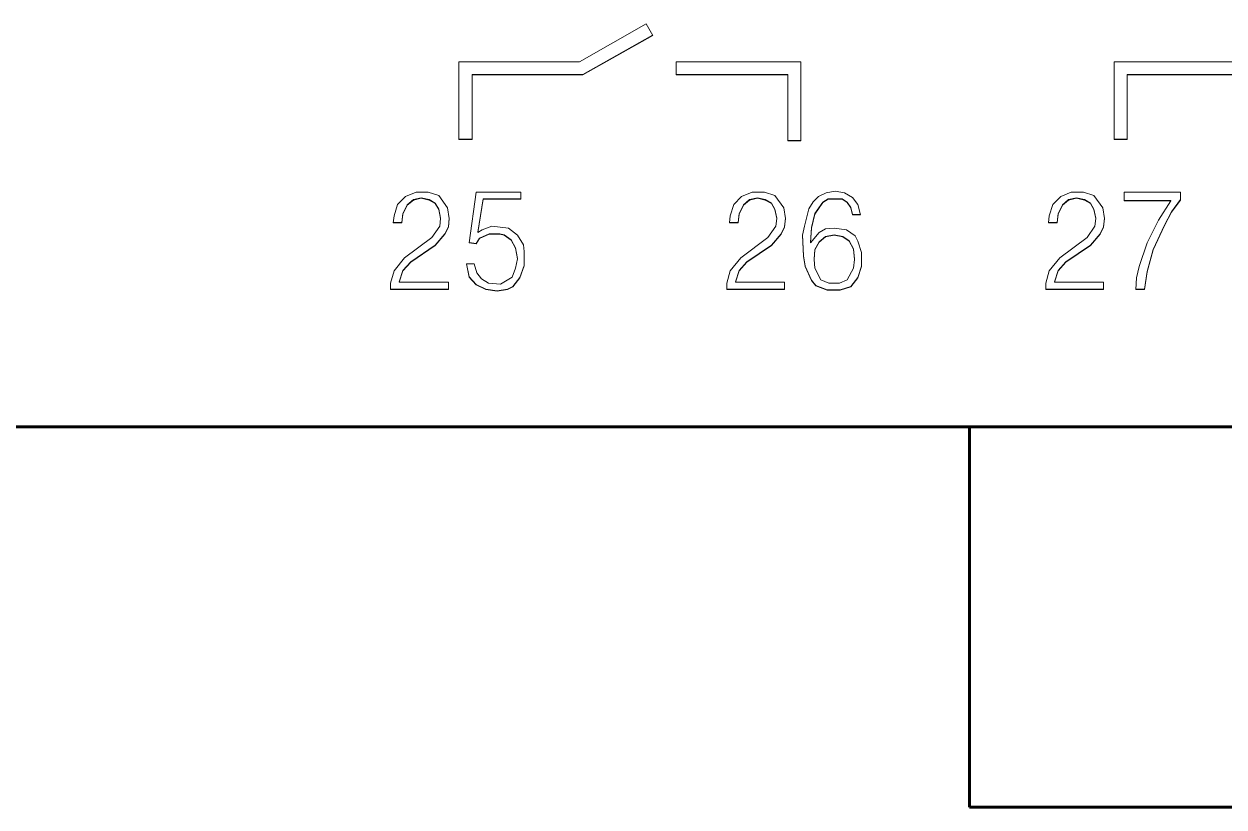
# Model space of a CAD drawing. Header units: millimetres. Extents: x 0 to 53000, y -591 to 24400.
# Drawn here: x 2819.9 to 2838.14, y 2854.37 to 2866.27 of the extents above; entities that cross this region are included whole.
import ezdxf
from ezdxf.enums import TextEntityAlignment as Align

# ---------------------------------------------------------------- set-up
doc = ezdxf.new("R2010")
doc.units = ezdxf.units.MM
doc.linetypes.add('K5LT_BASIC', pattern=[0])
doc.linetypes.add('K5LT_THIN', pattern=[0])
doc.layers.add('Основная', color=7, linetype='Continuous', lineweight=30)
doc.styles.add('текст', font='isocpeui.ttf')

# ---------------------------------------------------------------- blocks, each defined once
blk = doc.blocks.new('Программируемое реле ПР102')
at = {"layer": 'Основная', "linetype": 'K5LT_THIN', "lineweight": 18}
for p, q in [((41.189, -38.729), (40.172, -39.305)), ((41.287, -38.903), (41.189, -38.729)), ((40.224, -39.499), (41.285, -38.899)), ((40.224, -39.504), (41.287, -38.903)), ((38.341, -39.305), (38.341, -40.483)), ((40.172, -39.305), (38.341, -39.305)), ((43.54, -39.305), (41.64, -39.305)), ((41.64, -39.305), (41.64, -39.504)), ((43.54, -40.503), (43.54, -39.305)), ((48.301, -39.305), (48.301, -40.483)), ((50.132, -39.305), (48.301, -39.305)), ((38.541, -39.499), (40.224, -39.499)), ((38.541, -39.499), (38.541, -39.504)), ((38.541, -39.504), (40.224, -39.504)), ((38.541, -40.483), (38.541, -39.504)), ((40.224, -39.499), (40.224, -39.504)), ((41.64, -39.499), (43.34, -39.499)), ((41.64, -39.504), (43.34, -39.504)), ((43.34, -39.499), (43.34, -39.504)), ((43.34, -39.504), (43.34, -40.503)), ((48.501, -39.499), (48.501, -39.504)), ((48.501, -39.499), (50.184, -39.499)), ((48.501, -39.504), (50.184, -39.504)), ((48.501, -40.483), (48.501, -39.504)), ((38.341, -40.478), (38.541, -40.478)), ((38.341, -40.483), (38.541, -40.483)), ((48.301, -40.478), (48.501, -40.478)), ((48.301, -40.483), (48.501, -40.483)), ((43.34, -40.498), (43.54, -40.498)), ((43.34, -40.503), (43.54, -40.503)), ((37.528, -41.35), (37.408, -41.47)), ((37.688, -41.284), (37.528, -41.35)), ((37.554, -41.478), (37.648, -41.398)), ((37.554, -41.484), (37.648, -41.404)), ((37.648, -41.398), (37.768, -41.372)), ((37.648, -41.404), (37.768, -41.377)), ((37.648, -41.398), (37.648, -41.404)), ((37.874, -41.284), (37.688, -41.284)), ((37.768, -41.372), (37.888, -41.398)), ((37.768, -41.372), (37.768, -41.377)), ((37.768, -41.377), (37.888, -41.404)), ((38.034, -41.337), (37.874, -41.284)), ((37.888, -41.398), (37.981, -41.452)), ((37.888, -41.398), (37.888, -41.404)), ((37.888, -41.404), (37.981, -41.457)), ((38.168, -41.523), (38.034, -41.337)), ((38.601, -41.284), (38.494, -42.056)), ((39.281, -41.284), (38.601, -41.284)), ((38.628, -41.891), (38.708, -41.385)), ((38.628, -41.896), (38.708, -41.39)), ((38.708, -41.385), (39.281, -41.385)), ((38.708, -41.385), (38.708, -41.39)), ((38.708, -41.39), (39.281, -41.39)), ((39.281, -41.39), (39.281, -41.284)), ((42.638, -41.35), (42.518, -41.47)), ((42.798, -41.284), (42.638, -41.35)), ((42.664, -41.478), (42.758, -41.398)), ((42.664, -41.484), (42.758, -41.404)), ((42.758, -41.398), (42.878, -41.372)), ((42.758, -41.404), (42.878, -41.377)), ((42.758, -41.398), (42.758, -41.404)), ((42.984, -41.284), (42.798, -41.284)), ((42.878, -41.372), (42.998, -41.398)), ((42.878, -41.372), (42.878, -41.377)), ((42.878, -41.377), (42.998, -41.404)), ((43.144, -41.337), (42.984, -41.284)), ((42.998, -41.398), (42.998, -41.404)), ((42.998, -41.398), (43.091, -41.452)), ((42.998, -41.404), (43.091, -41.457)), ((43.278, -41.523), (43.144, -41.337)), ((43.804, -41.35), (43.724, -41.43)), ((43.924, -41.297), (43.804, -41.35)), ((43.871, -41.438), (43.951, -41.385)), ((43.871, -41.444), (43.951, -41.39)), ((44.058, -41.27), (43.924, -41.297)), ((43.951, -41.385), (44.164, -41.385)), ((43.951, -41.385), (43.951, -41.39)), ((43.951, -41.39), (44.164, -41.39)), ((44.204, -41.297), (44.058, -41.27)), ((44.164, -41.385), (44.164, -41.39)), ((44.164, -41.385), (44.244, -41.438)), ((44.164, -41.39), (44.244, -41.444)), ((44.324, -41.364), (44.204, -41.297)), ((44.404, -41.47), (44.324, -41.364)), ((47.488, -41.35), (47.368, -41.47)), ((47.648, -41.284), (47.488, -41.35)), ((47.514, -41.478), (47.608, -41.398)), ((47.514, -41.484), (47.608, -41.404)), ((47.608, -41.398), (47.728, -41.372)), ((47.608, -41.404), (47.728, -41.377)), ((47.608, -41.398), (47.608, -41.404)), ((47.834, -41.284), (47.648, -41.284)), ((47.728, -41.372), (47.728, -41.377)), ((47.728, -41.372), (47.848, -41.398)), ((47.728, -41.377), (47.848, -41.404)), ((47.994, -41.337), (47.834, -41.284)), ((47.848, -41.398), (47.941, -41.452)), ((47.848, -41.398), (47.848, -41.404)), ((47.848, -41.404), (47.941, -41.457)), ((48.128, -41.523), (47.994, -41.337)), ((48.454, -41.284), (48.454, -41.417)), ((49.308, -41.284), (48.454, -41.284)), ((49.174, -41.585), (49.308, -41.398)), ((49.174, -41.59), (49.308, -41.404)), ((49.308, -41.404), (49.308, -41.284)), ((37.408, -41.47), (37.354, -41.643)), ((37.488, -41.611), (37.554, -41.478)), ((37.488, -41.617), (37.554, -41.484)), ((37.554, -41.478), (37.554, -41.484)), ((37.981, -41.452), (37.981, -41.457)), ((37.981, -41.452), (38.034, -41.545)), ((37.981, -41.457), (38.034, -41.55)), ((38.034, -41.545), (38.061, -41.678)), ((38.034, -41.545), (38.034, -41.55)), ((38.034, -41.55), (38.061, -41.683)), ((38.194, -41.683), (38.168, -41.523)), ((42.518, -41.47), (42.464, -41.643)), ((42.598, -41.611), (42.664, -41.478)), ((42.598, -41.617), (42.664, -41.484)), ((42.664, -41.478), (42.664, -41.484)), ((43.091, -41.452), (43.091, -41.457)), ((43.091, -41.452), (43.144, -41.545)), ((43.091, -41.457), (43.144, -41.55)), ((43.144, -41.545), (43.171, -41.678)), ((43.144, -41.545), (43.144, -41.55)), ((43.144, -41.55), (43.171, -41.683)), ((43.304, -41.683), (43.278, -41.523)), ((43.658, -41.537), (43.591, -41.803)), ((43.724, -41.43), (43.658, -41.537)), ((43.751, -41.611), (43.871, -41.438)), ((43.751, -41.617), (43.871, -41.444)), ((43.871, -41.438), (43.871, -41.444)), ((44.244, -41.438), (44.298, -41.518)), ((44.244, -41.438), (44.244, -41.444)), ((44.244, -41.444), (44.298, -41.523)), ((44.298, -41.518), (44.298, -41.523)), ((44.298, -41.518), (44.324, -41.625)), ((44.298, -41.523), (44.324, -41.63)), ((44.444, -41.63), (44.404, -41.47)), ((47.368, -41.47), (47.314, -41.643)), ((47.448, -41.611), (47.514, -41.478)), ((47.448, -41.617), (47.514, -41.484)), ((47.514, -41.478), (47.514, -41.484)), ((47.941, -41.452), (47.994, -41.545)), ((47.941, -41.452), (47.941, -41.457)), ((47.941, -41.457), (47.994, -41.55)), ((47.994, -41.545), (48.021, -41.678)), ((47.994, -41.545), (47.994, -41.55)), ((47.994, -41.55), (48.021, -41.683)), ((48.154, -41.683), (48.128, -41.523)), ((48.454, -41.412), (49.161, -41.412)), ((48.454, -41.417), (49.161, -41.417)), ((49.161, -41.417), (48.974, -41.71)), ((49.068, -41.785), (49.174, -41.585)), ((49.068, -41.79), (49.174, -41.59)), ((49.161, -41.412), (49.161, -41.417)), ((49.174, -41.585), (49.174, -41.59)), ((37.354, -41.643), (37.341, -41.75)), ((37.341, -41.75), (37.474, -41.75)), ((37.342, -41.745), (37.474, -41.745)), ((37.474, -41.745), (37.488, -41.611)), ((37.474, -41.75), (37.488, -41.617)), ((37.474, -41.745), (37.474, -41.75)), ((37.488, -41.611), (37.488, -41.617)), ((38.061, -41.683), (38.048, -41.803)), ((38.061, -41.678), (38.061, -41.683)), ((38.181, -41.811), (38.194, -41.681)), ((38.181, -41.816), (38.194, -41.683)), ((42.464, -41.643), (42.451, -41.75)), ((42.451, -41.75), (42.584, -41.75)), ((42.452, -41.745), (42.584, -41.745)), ((42.584, -41.745), (42.598, -41.611)), ((42.584, -41.75), (42.598, -41.617)), ((42.584, -41.745), (42.584, -41.75)), ((42.598, -41.611), (42.598, -41.617)), ((43.171, -41.683), (43.158, -41.803)), ((43.171, -41.678), (43.171, -41.683)), ((43.291, -41.811), (43.304, -41.681)), ((43.291, -41.816), (43.304, -41.683)), ((43.698, -41.824), (43.751, -41.611)), ((43.698, -41.83), (43.751, -41.617)), ((43.751, -41.611), (43.751, -41.617)), ((44.324, -41.625), (44.324, -41.63)), ((44.324, -41.625), (44.443, -41.625)), ((44.324, -41.63), (44.444, -41.63)), ((47.314, -41.643), (47.301, -41.75)), ((47.301, -41.75), (47.434, -41.75)), ((47.302, -41.745), (47.434, -41.745)), ((47.434, -41.745), (47.448, -41.611)), ((47.434, -41.75), (47.448, -41.617)), ((47.434, -41.745), (47.434, -41.75)), ((47.448, -41.611), (47.448, -41.617)), ((48.021, -41.683), (48.008, -41.803)), ((48.021, -41.678), (48.021, -41.683)), ((48.141, -41.811), (48.154, -41.681)), ((48.141, -41.816), (48.154, -41.683)), ((48.974, -41.71), (48.801, -42.056)), ((38.048, -41.803), (37.928, -41.976)), ((37.981, -42.091), (38.128, -41.918)), ((37.981, -42.096), (38.128, -41.923)), ((38.128, -41.918), (38.181, -41.811)), ((38.128, -41.923), (38.181, -41.816)), ((38.128, -41.918), (38.128, -41.923)), ((38.181, -41.811), (38.181, -41.816)), ((38.694, -41.856), (38.628, -41.896)), ((38.628, -41.891), (38.628, -41.896)), ((38.654, -41.984), (38.801, -41.918)), ((38.654, -41.99), (38.801, -41.923)), ((38.841, -41.803), (38.694, -41.856)), ((38.801, -41.918), (38.961, -41.918)), ((38.801, -41.918), (38.801, -41.923)), ((38.801, -41.923), (38.961, -41.923)), ((39.094, -41.83), (38.841, -41.803)), ((38.961, -41.918), (39.028, -41.931)), ((38.961, -41.918), (38.961, -41.923)), ((38.961, -41.923), (39.028, -41.936)), ((39.028, -41.931), (39.028, -41.936)), ((39.028, -41.931), (39.134, -42.011)), ((39.028, -41.936), (39.134, -42.016)), ((39.228, -41.936), (39.094, -41.83)), ((39.321, -42.083), (39.228, -41.936)), ((43.158, -41.803), (43.038, -41.976)), ((43.091, -42.091), (43.238, -41.918)), ((43.091, -42.096), (43.238, -41.923)), ((43.238, -41.918), (43.291, -41.811)), ((43.238, -41.923), (43.291, -41.816)), ((43.238, -41.918), (43.238, -41.923)), ((43.291, -41.811), (43.291, -41.816)), ((43.591, -41.803), (43.564, -41.936)), ((43.564, -41.936), (43.578, -42.256)), ((43.565, -41.935), (43.578, -42.251)), ((43.684, -42.051), (43.698, -41.824)), ((43.684, -42.056), (43.698, -41.83)), ((43.818, -41.896), (43.684, -42.056)), ((43.698, -41.824), (43.698, -41.83)), ((43.911, -41.843), (43.818, -41.896)), ((44.044, -41.83), (43.911, -41.843)), ((44.044, -41.931), (43.911, -41.958)), ((44.044, -41.936), (43.911, -41.963)), ((44.231, -41.856), (44.044, -41.83)), ((44.044, -41.931), (44.044, -41.936)), ((44.178, -41.958), (44.044, -41.931)), ((44.178, -41.963), (44.044, -41.936)), ((44.364, -41.95), (44.231, -41.856)), ((44.404, -42.029), (44.364, -41.95)), ((48.008, -41.803), (47.888, -41.976)), ((47.941, -42.091), (48.088, -41.918)), ((47.941, -42.096), (48.088, -41.923)), ((48.088, -41.918), (48.141, -41.811)), ((48.088, -41.923), (48.141, -41.816)), ((48.088, -41.918), (48.088, -41.923)), ((48.141, -41.811), (48.141, -41.816)), ((48.894, -42.157), (49.068, -41.785)), ((48.894, -42.163), (49.068, -41.79)), ((49.068, -41.785), (49.068, -41.79)), ((37.928, -41.976), (37.514, -42.282)), ((37.608, -42.344), (37.981, -42.091)), ((37.608, -42.349), (37.981, -42.096)), ((37.981, -42.091), (37.981, -42.096)), ((38.494, -42.056), (38.601, -42.069)), ((38.495, -42.051), (38.601, -42.064)), ((38.601, -42.064), (38.654, -41.984)), ((38.601, -42.069), (38.654, -41.99)), ((38.601, -42.064), (38.601, -42.069)), ((38.654, -41.984), (38.654, -41.99)), ((39.134, -42.011), (39.201, -42.131)), ((39.134, -42.011), (39.134, -42.016)), ((39.134, -42.016), (39.201, -42.136)), ((39.201, -42.131), (39.228, -42.291)), ((39.201, -42.131), (39.201, -42.136)), ((39.201, -42.136), (39.228, -42.296)), ((39.334, -42.189), (39.321, -42.083)), ((43.038, -41.976), (42.624, -42.282)), ((42.718, -42.344), (43.091, -42.091)), ((42.718, -42.349), (43.091, -42.096)), ((43.091, -42.091), (43.091, -42.096)), ((43.684, -42.051), (43.684, -42.056)), ((43.818, -42.038), (43.751, -42.157)), ((43.818, -42.043), (43.751, -42.163)), ((43.911, -41.958), (43.818, -42.038)), ((43.911, -41.963), (43.818, -42.043)), ((43.818, -42.038), (43.818, -42.043)), ((43.911, -41.958), (43.911, -41.963)), ((44.271, -42.024), (44.178, -41.958)), ((44.178, -41.958), (44.178, -41.963)), ((44.271, -42.029), (44.178, -41.963)), ((44.338, -42.144), (44.271, -42.024)), ((44.271, -42.024), (44.271, -42.029)), ((44.338, -42.149), (44.271, -42.029)), ((44.458, -42.203), (44.404, -42.029)), ((47.888, -41.976), (47.474, -42.282)), ((47.568, -42.344), (47.941, -42.091)), ((47.568, -42.349), (47.941, -42.096)), ((47.941, -42.091), (47.941, -42.096)), ((48.801, -42.056), (48.681, -42.416)), ((37.514, -42.282), (37.354, -42.482)), ((39.228, -42.296), (39.201, -42.442)), ((39.228, -42.291), (39.228, -42.296)), ((39.334, -42.402), (39.334, -42.189)), ((42.624, -42.282), (42.464, -42.482)), ((43.578, -42.251), (43.578, -42.256)), ((43.578, -42.251), (43.604, -42.41)), ((43.578, -42.256), (43.604, -42.416)), ((43.751, -42.157), (43.738, -42.304)), ((43.751, -42.163), (43.738, -42.309)), ((43.738, -42.304), (43.738, -42.309)), ((43.738, -42.309), (43.751, -42.442)), ((43.751, -42.157), (43.751, -42.163)), ((44.351, -42.304), (44.338, -42.144)), ((44.338, -42.144), (44.338, -42.149)), ((44.351, -42.309), (44.338, -42.149)), ((44.338, -42.442), (44.351, -42.309)), ((44.351, -42.304), (44.351, -42.309)), ((44.458, -42.416), (44.458, -42.203)), ((47.474, -42.282), (47.314, -42.482)), ((48.801, -42.49), (48.894, -42.157)), ((48.801, -42.495), (48.894, -42.163)), ((48.894, -42.157), (48.894, -42.163)), ((37.354, -42.482), (37.301, -42.669)), ((37.434, -42.65), (37.488, -42.477)), ((37.434, -42.655), (37.488, -42.482)), ((37.488, -42.477), (37.608, -42.344)), ((37.488, -42.482), (37.608, -42.349)), ((37.488, -42.477), (37.488, -42.482)), ((37.608, -42.344), (37.608, -42.349)), ((38.574, -42.376), (38.454, -42.376)), ((38.454, -42.376), (38.494, -42.575)), ((38.455, -42.376), (38.494, -42.57)), ((38.614, -42.509), (38.574, -42.376)), ((39.201, -42.442), (39.148, -42.575)), ((39.268, -42.583), (39.334, -42.397)), ((39.268, -42.589), (39.334, -42.402)), ((42.464, -42.482), (42.411, -42.669)), ((42.544, -42.65), (42.598, -42.477)), ((42.544, -42.655), (42.598, -42.482)), ((42.598, -42.477), (42.718, -42.344)), ((42.598, -42.482), (42.718, -42.349)), ((42.598, -42.477), (42.598, -42.482)), ((42.718, -42.344), (42.718, -42.349)), ((43.604, -42.41), (43.604, -42.416)), ((43.604, -42.41), (43.698, -42.623)), ((43.604, -42.416), (43.698, -42.629)), ((43.751, -42.442), (43.844, -42.615)), ((44.244, -42.615), (44.338, -42.442)), ((44.404, -42.583), (44.458, -42.41)), ((44.404, -42.589), (44.458, -42.416)), ((47.314, -42.482), (47.261, -42.669)), ((47.394, -42.65), (47.448, -42.477)), ((47.394, -42.655), (47.448, -42.482)), ((47.448, -42.477), (47.568, -42.344)), ((47.448, -42.482), (47.568, -42.349)), ((47.448, -42.477), (47.448, -42.482)), ((47.568, -42.344), (47.568, -42.349)), ((48.681, -42.416), (48.641, -42.589)), ((48.761, -42.757), (48.801, -42.49)), ((48.761, -42.762), (48.801, -42.495)), ((48.801, -42.49), (48.801, -42.495)), ((37.301, -42.669), (37.301, -42.762)), ((37.434, -42.65), (37.434, -42.655)), ((38.181, -42.655), (37.434, -42.655)), ((38.181, -42.762), (38.181, -42.655)), ((38.494, -42.57), (38.494, -42.575)), ((38.494, -42.57), (38.601, -42.69)), ((38.494, -42.575), (38.601, -42.695)), ((38.681, -42.602), (38.614, -42.509)), ((38.788, -42.669), (38.681, -42.602)), ((38.974, -42.682), (38.788, -42.669)), ((39.148, -42.575), (38.974, -42.682)), ((39.161, -42.717), (39.268, -42.583)), ((39.161, -42.722), (39.268, -42.589)), ((39.268, -42.583), (39.268, -42.589)), ((42.411, -42.669), (42.411, -42.762)), ((42.544, -42.65), (42.544, -42.655)), ((43.291, -42.655), (42.544, -42.655)), ((43.291, -42.762), (43.291, -42.655)), ((43.698, -42.623), (43.698, -42.629)), ((43.698, -42.623), (43.764, -42.703)), ((43.698, -42.629), (43.764, -42.709)), ((43.844, -42.615), (43.964, -42.669)), ((43.964, -42.669), (44.124, -42.669)), ((44.124, -42.669), (44.244, -42.615)), ((44.298, -42.717), (44.404, -42.583)), ((44.298, -42.722), (44.404, -42.589)), ((44.404, -42.583), (44.404, -42.589)), ((47.261, -42.669), (47.261, -42.762)), ((47.394, -42.65), (47.394, -42.655)), ((48.141, -42.655), (47.394, -42.655)), ((48.141, -42.762), (48.141, -42.655)), ((48.641, -42.589), (48.628, -42.762)), ((37.301, -42.757), (38.181, -42.757)), ((37.301, -42.762), (38.181, -42.762)), ((38.601, -42.69), (38.601, -42.695)), ((38.601, -42.69), (38.748, -42.757)), ((38.601, -42.695), (38.748, -42.762)), ((38.748, -42.757), (38.921, -42.783)), ((38.748, -42.757), (38.748, -42.762)), ((38.748, -42.762), (38.921, -42.788)), ((38.921, -42.783), (39.081, -42.757)), ((38.921, -42.788), (39.081, -42.762)), ((38.921, -42.783), (38.921, -42.788)), ((39.081, -42.757), (39.161, -42.717)), ((39.081, -42.762), (39.161, -42.722)), ((39.081, -42.757), (39.081, -42.762)), ((39.161, -42.717), (39.161, -42.722)), ((42.411, -42.757), (43.291, -42.757)), ((42.411, -42.762), (43.291, -42.762)), ((43.764, -42.703), (43.938, -42.77)), ((43.764, -42.703), (43.764, -42.709)), ((43.764, -42.709), (43.938, -42.775)), ((43.938, -42.77), (43.938, -42.775)), ((43.938, -42.77), (44.138, -42.77)), ((43.938, -42.775), (44.138, -42.775)), ((44.138, -42.77), (44.298, -42.717)), ((44.138, -42.775), (44.298, -42.722)), ((44.138, -42.77), (44.138, -42.775)), ((44.298, -42.717), (44.298, -42.722)), ((47.261, -42.757), (48.141, -42.757)), ((47.261, -42.762), (48.141, -42.762)), ((48.628, -42.757), (48.761, -42.757)), ((48.628, -42.762), (48.761, -42.762)), ((48.761, -42.757), (48.761, -42.762))]:
    blk.add_line(p, q, dxfattribs=at)
at = {"layer": 'Основная', "linetype": 'K5LT_BASIC', "lineweight": 60}
for p, q in [((116.764, -44.85), (0.236, -44.85)), ((46.1, -50.629), (46.1, -44.85)), ((51.1, -50.629), (46.1, -50.629))]:
    blk.add_line(p, q, dxfattribs=at)
at = {"layer": 'Основная', "style": 'текст'}
blk.add_attdef('№', text='', height=40, dxfattribs=at).set_placement((57, -88), align=Align.MIDDLE_CENTER)

msp = doc.modelspace()

# ---------------------------------------------------------------- block references
at = {"layer": 'Основная'}
msp.add_blockref('Программируемое реле ПР102', (2788.17049, 2905), dxfattribs=at)

doc.saveas('drawing.dxf')
